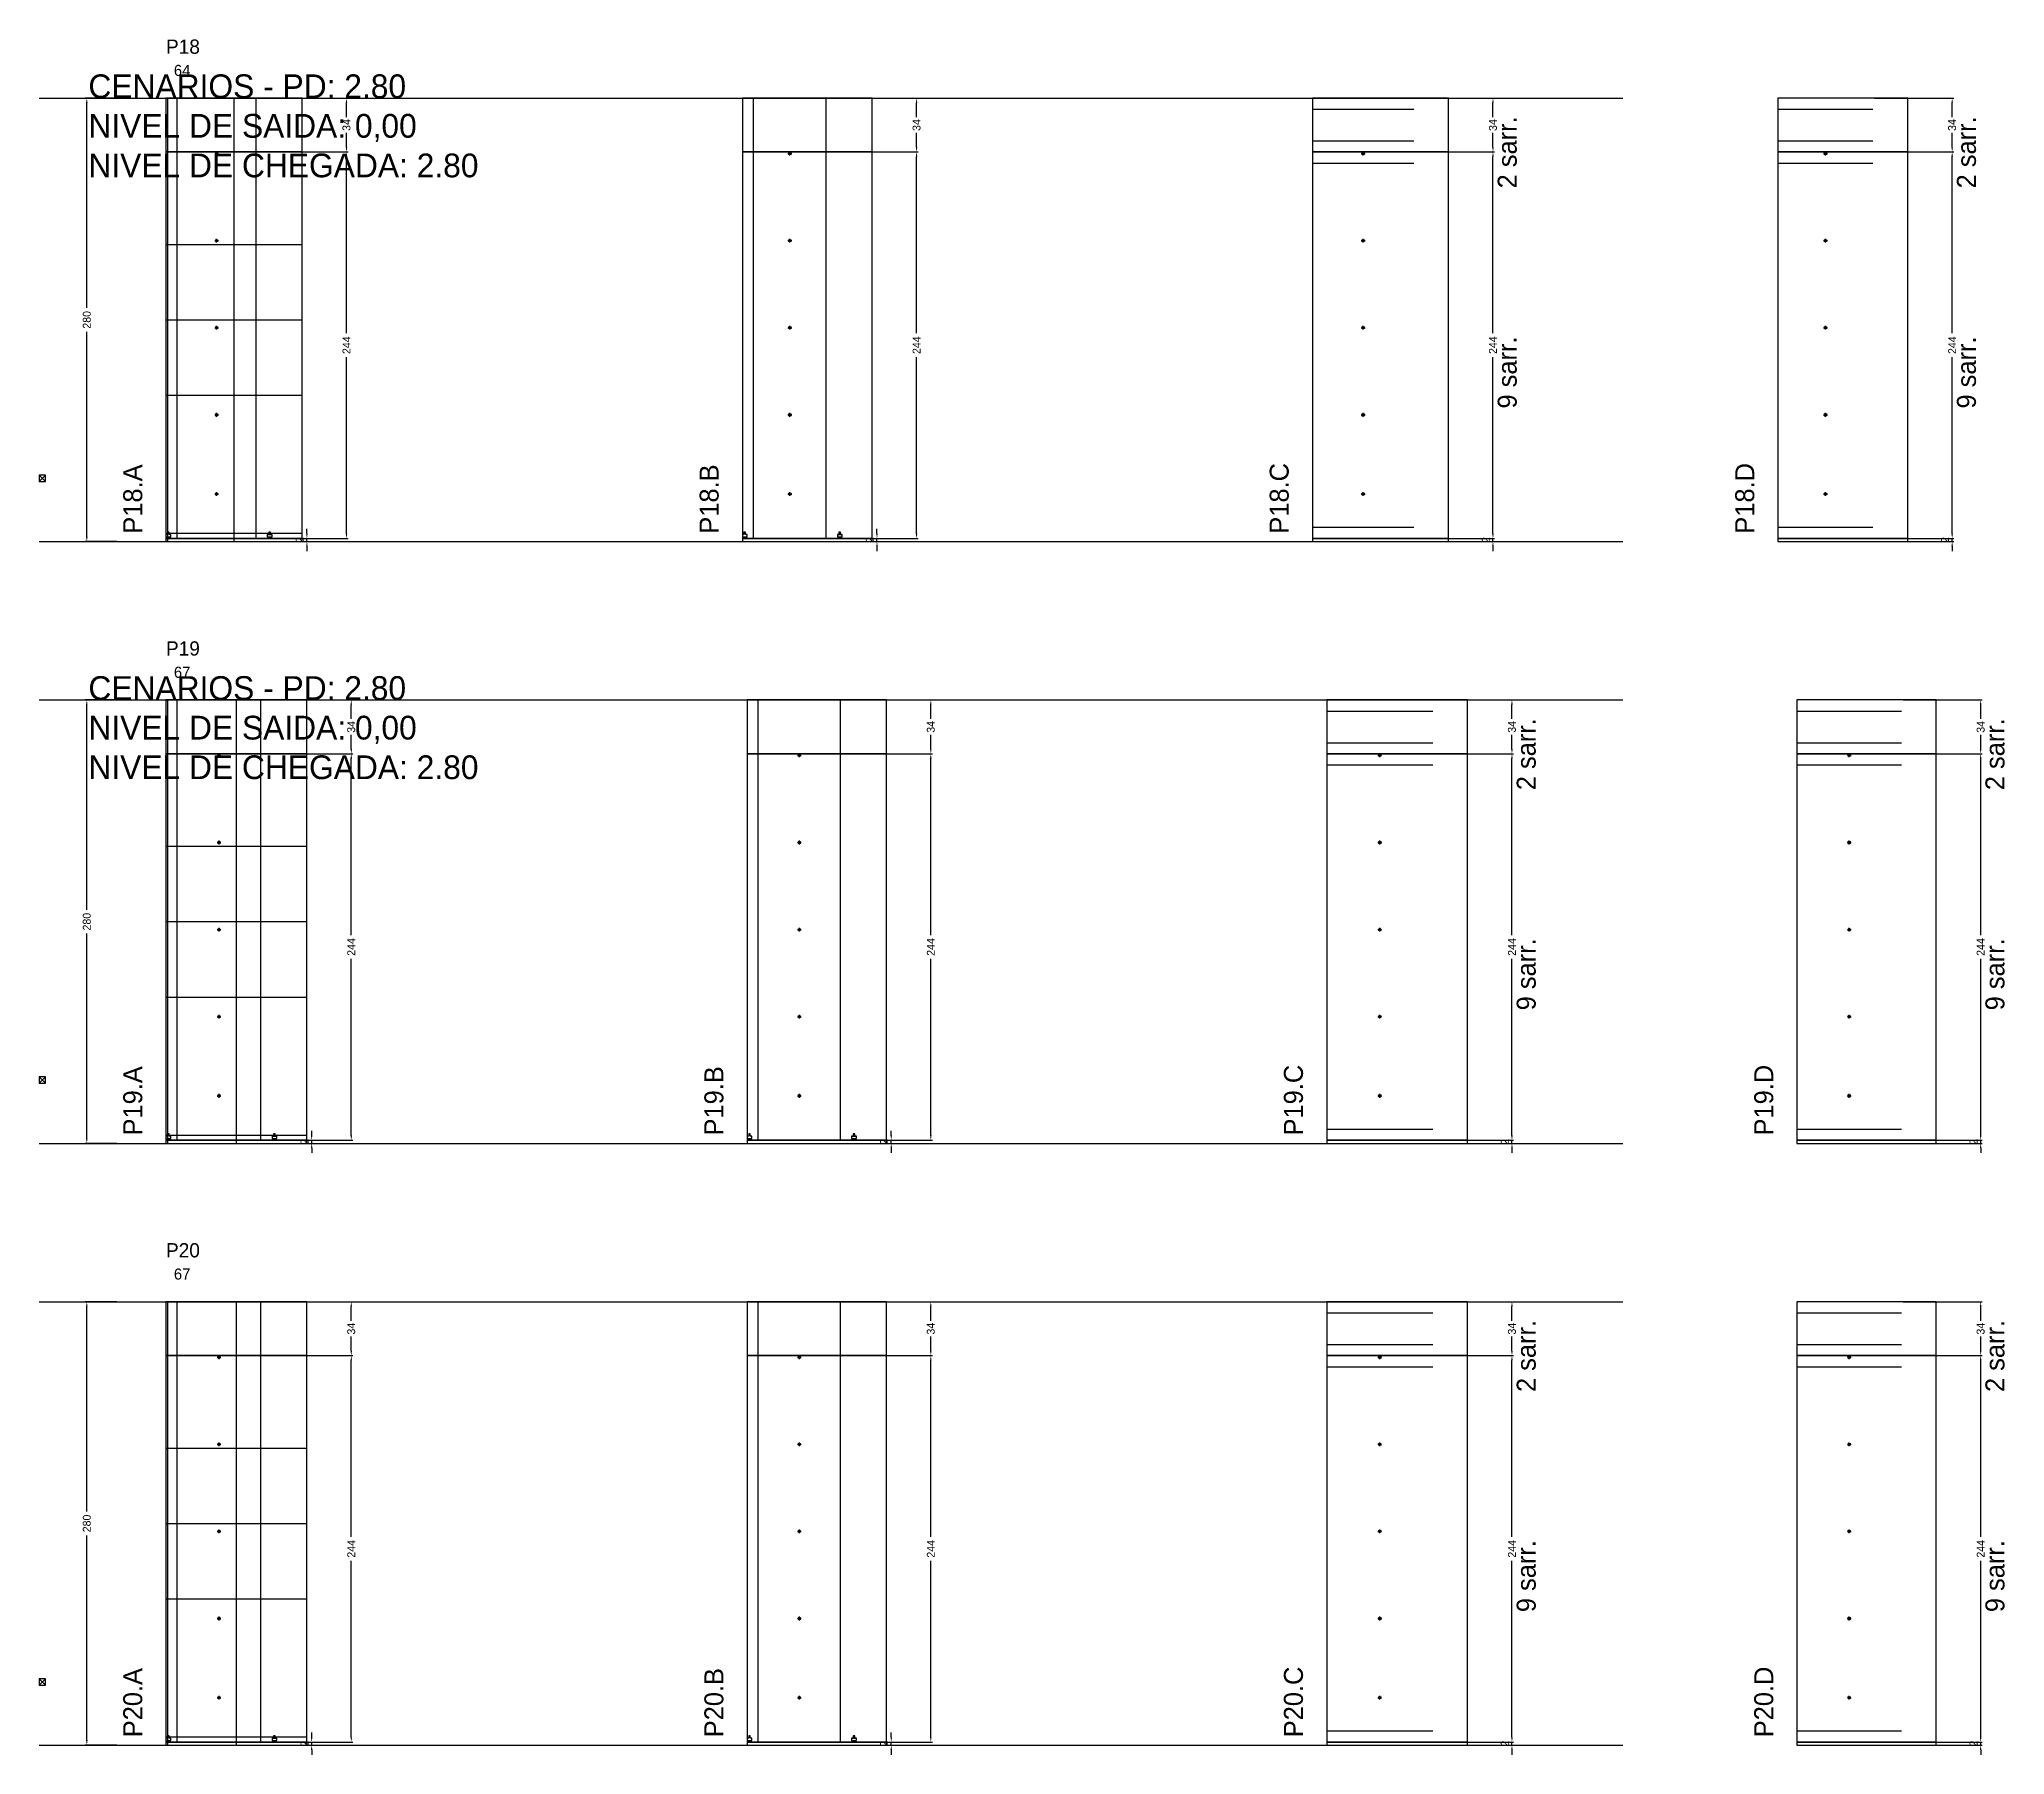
# Model space of a CAD drawing. Header units: centimetres. Extents: x -8500 to 4121, y -7606 to 295.
# Drawn here: x -7000 to -5759, y -7606 to -6523 of the extents above; entities that cross this region are included whole.
import ezdxf

# ---------------------------------------------------------------- set-up
doc = ezdxf.new("R2010")
doc.units = ezdxf.units.CM
doc.linetypes.add('DASHED', pattern=[2, -2])
for name, color, linetype in [('CHAPA', 140, 'Continuous'), ('COTA', 241, 'Continuous'), ('COTAS FURACAO', 16, 'Continuous'), ('Madeira', 30, 'Continuous'), ('MEIO_PONT', 160, 'Continuous'), ('NOMENCLATURA', 7, 'Continuous'), ('Nível', 160, 'Continuous'), ('Painéis', 200, 'Continuous'), ('Perfil Metálico', 150, 'Continuous'), ('SARR_2.2x7', 40, 'Continuous'), ('SARRAFO DE PRESSAO', 200, 'Continuous'), ('texto', 7, 'Continuous'), ('TEXTO_GERAL', 7, 'Continuous')]:
    doc.layers.add(name, color=color, linetype=linetype)
doc.dimstyles.new('PAINEL-NOVA', dxfattribs={"dimtxt": 5, "dimasz": 3, "dimexe": 1, "dimexo": 1, "dimgap": 1, "dimtad": 1, "dimcen": 2.5, "dimazin": 3, "dimtfac": 1, "dimtmove": 0, "dimatfit": 3})

# ---------------------------------------------------------------- blocks, each defined once
blk = doc.blocks.new('_CLOSEDFILLED')
at = {"color": 0, "linetype": 'BYBLOCK'}
blk.add_solid([(-1, 0.16), (0, 0), (-1, -0.16)], dxfattribs=at)
blk = doc.blocks.new('*D443')
for p, q in [((-6951, -6560), (-6971, -6560)), ((-6970, -6692.5), (-6970, -6563)), ((-6970, -6837), (-6970, -6707.5)), ((-6951, -6840), (-6971, -6840))]:
    blk.add_line(p, q)
at = {"layer": 'Defpoints'}
for p in [(-6950, -6560), (-6970, -6840), (-6950, -6840)]:
    blk.add_point(p, dxfattribs=at)
at = {"layer": 'COTA', "xscale": 3, "yscale": 3}
for p, rotation in [((-6970, -6560), 90), ((-6970, -6840), 270)]:
    blk.add_blockref('_CLOSEDFILLED', p, dxfattribs=dict(at, rotation=rotation))
at = {"layer": 'COTA', "insert": (-6970, -6700), "char_height": 5, "attachment_point": 5, "rotation": 90}
blk.add_mtext('280', dxfattribs=at)
blk = doc.blocks.new('MULDURA')
at = {"layer": 'Paineis'}
for p, q in [((0, 0), (4, 4)), ((4, 0), (0, 4))]:
    blk.add_line(p, q, dxfattribs=at)
blk.add_lwpolyline([(0, 0), (4, 0), (4, 4), (0, 4)], close=True, dxfattribs=at)
blk = doc.blocks.new('*D445')
for p, q in [((-6855, -6594), (-6805, -6594)), ((-6806, -6708.5), (-6806, -6597)), ((-6806, -6835), (-6806, -6723.5)), ((-6855, -6838), (-6805, -6838))]:
    blk.add_line(p, q)
at = {"layer": 'Defpoints'}
for p in [(-6856, -6594), (-6856, -6838), (-6806, -6838)]:
    blk.add_point(p, dxfattribs=at)
at = {"layer": 'COTA', "xscale": 3, "yscale": 3}
for p, rotation in [((-6806, -6594), 90), ((-6806, -6838), 270)]:
    blk.add_blockref('_CLOSEDFILLED', p, dxfattribs=dict(at, rotation=rotation))
at = {"layer": 'COTA', "insert": (-6806, -6716), "char_height": 5, "attachment_point": 5, "rotation": 90}
blk.add_mtext('244', dxfattribs=at)
blk = doc.blocks.new('*D446')
for p, q in [((-6855, -6560), (-6805, -6560)), ((-6806, -6572), (-6806, -6563)), ((-6806, -6591), (-6806, -6582)), ((-6855, -6594), (-6805, -6594))]:
    blk.add_line(p, q)
at = {"layer": 'Defpoints'}
for p in [(-6856, -6560), (-6856, -6594), (-6806, -6594)]:
    blk.add_point(p, dxfattribs=at)
at = {"layer": 'COTA', "xscale": 3, "yscale": 3}
for p, rotation in [((-6806, -6560), 90), ((-6806, -6594), 270)]:
    blk.add_blockref('_CLOSEDFILLED', p, dxfattribs=dict(at, rotation=rotation))
at = {"layer": 'COTA', "insert": (-6806, -6577), "char_height": 5, "attachment_point": 5, "rotation": 90}
blk.add_mtext('34', dxfattribs=at)
blk = doc.blocks.new('SLIPTEE')
at = {"layer": 'Paineis'}
blk.add_lwpolyline([(0, 0), (3, 0), (3, 1.5), (2, 1.5), (2, 3), (1, 3), (1, 1.5), (0, 1.5)], close=True, dxfattribs=at)
blk = doc.blocks.new('SLIPTDD')
at = {"layer": 'Paineis'}
blk.add_line((0, 1.5), (3, 1.5), dxfattribs=at)
blk.add_lwpolyline([(0, 0), (3, 0), (3, 1.5), (2, 1.5), (2, 3), (1, 3), (1, 1.5), (0, 1.5)], close=True, dxfattribs=at)
blk = doc.blocks.new('furacao')
at = {"layer": 'COTAS FURACAO'}
for p, q in [((-1.2, 0), (1.2, 0)), ((0, -1.2), (0, 1.2))]:
    blk.add_line(p, q, dxfattribs=at)
blk.add_circle((0, 0), 0.8, dxfattribs=at)
blk = doc.blocks.new('*D448')
for p, q in [((-6495, -6594), (-6445, -6594)), ((-6446, -6708.5), (-6446, -6597)), ((-6446, -6835), (-6446, -6723.5)), ((-6495, -6838), (-6445, -6838))]:
    blk.add_line(p, q)
at = {"layer": 'Defpoints'}
for p in [(-6496, -6594), (-6496, -6838), (-6446, -6838)]:
    blk.add_point(p, dxfattribs=at)
at = {"layer": 'COTA', "xscale": 3, "yscale": 3}
for p, rotation in [((-6446, -6594), 90), ((-6446, -6838), 270)]:
    blk.add_blockref('_CLOSEDFILLED', p, dxfattribs=dict(at, rotation=rotation))
at = {"layer": 'COTA', "insert": (-6446, -6716), "char_height": 5, "attachment_point": 5, "rotation": 90}
blk.add_mtext('244', dxfattribs=at)
blk = doc.blocks.new('*D449')
for p, q in [((-6495, -6560), (-6445, -6560)), ((-6446, -6572), (-6446, -6563)), ((-6446, -6591), (-6446, -6582)), ((-6495, -6594), (-6445, -6594))]:
    blk.add_line(p, q)
at = {"layer": 'Defpoints'}
for p in [(-6496, -6560), (-6496, -6594), (-6446, -6594)]:
    blk.add_point(p, dxfattribs=at)
at = {"layer": 'COTA', "xscale": 3, "yscale": 3}
for p, rotation in [((-6446, -6560), 90), ((-6446, -6594), 270)]:
    blk.add_blockref('_CLOSEDFILLED', p, dxfattribs=dict(at, rotation=rotation))
at = {"layer": 'COTA', "insert": (-6446, -6577), "char_height": 5, "attachment_point": 5, "rotation": 90}
blk.add_mtext('34', dxfattribs=at)
blk = doc.blocks.new('*D451')
for p, q in [((-6131, -6594), (-6081, -6594)), ((-6082, -6708.5), (-6082, -6597)), ((-6082, -6835), (-6082, -6723.5)), ((-6131, -6838), (-6081, -6838))]:
    blk.add_line(p, q)
at = {"layer": 'Defpoints'}
for p in [(-6132, -6594), (-6132, -6838), (-6082, -6838)]:
    blk.add_point(p, dxfattribs=at)
at = {"layer": 'COTA', "xscale": 3, "yscale": 3}
for p, rotation in [((-6082, -6594), 90), ((-6082, -6838), 270)]:
    blk.add_blockref('_CLOSEDFILLED', p, dxfattribs=dict(at, rotation=rotation))
at = {"layer": 'COTA', "insert": (-6082, -6716), "char_height": 5, "attachment_point": 5, "rotation": 90}
blk.add_mtext('244', dxfattribs=at)
blk = doc.blocks.new('*D452')
for p, q in [((-6131, -6560), (-6081, -6560)), ((-6082, -6572), (-6082, -6563)), ((-6082, -6591), (-6082, -6582)), ((-6131, -6594), (-6081, -6594))]:
    blk.add_line(p, q)
at = {"layer": 'Defpoints'}
for p in [(-6132, -6560), (-6132, -6594), (-6082, -6594)]:
    blk.add_point(p, dxfattribs=at)
at = {"layer": 'COTA', "xscale": 3, "yscale": 3}
for p, rotation in [((-6082, -6560), 90), ((-6082, -6594), 270)]:
    blk.add_blockref('_CLOSEDFILLED', p, dxfattribs=dict(at, rotation=rotation))
at = {"layer": 'COTA', "insert": (-6082, -6577), "char_height": 5, "attachment_point": 5, "rotation": 90}
blk.add_mtext('34', dxfattribs=at)
blk = doc.blocks.new('*D454')
for p, q in [((-5841, -6594), (-5791, -6594)), ((-5792, -6708.5), (-5792, -6597)), ((-5792, -6835), (-5792, -6723.5)), ((-5841, -6838), (-5791, -6838))]:
    blk.add_line(p, q)
at = {"layer": 'Defpoints'}
for p in [(-5842, -6594), (-5842, -6838), (-5792, -6838)]:
    blk.add_point(p, dxfattribs=at)
at = {"layer": 'COTA', "xscale": 3, "yscale": 3}
for p, rotation in [((-5792, -6594), 90), ((-5792, -6838), 270)]:
    blk.add_blockref('_CLOSEDFILLED', p, dxfattribs=dict(at, rotation=rotation))
at = {"layer": 'COTA', "insert": (-5792, -6716), "char_height": 5, "attachment_point": 5, "rotation": 90}
blk.add_mtext('244', dxfattribs=at)
blk = doc.blocks.new('*D455')
for p, q in [((-5841, -6560), (-5791, -6560)), ((-5792, -6572), (-5792, -6563)), ((-5792, -6591), (-5792, -6582)), ((-5841, -6594), (-5791, -6594))]:
    blk.add_line(p, q)
at = {"layer": 'Defpoints'}
for p in [(-5842, -6560), (-5842, -6594), (-5792, -6594)]:
    blk.add_point(p, dxfattribs=at)
at = {"layer": 'COTA', "xscale": 3, "yscale": 3}
for p, rotation in [((-5792, -6560), 90), ((-5792, -6594), 270)]:
    blk.add_blockref('_CLOSEDFILLED', p, dxfattribs=dict(at, rotation=rotation))
at = {"layer": 'COTA', "insert": (-5792, -6577), "char_height": 5, "attachment_point": 5, "rotation": 90}
blk.add_mtext('34', dxfattribs=at)
blk = doc.blocks.new('*D469')
for p, q in [((-6951, -6940), (-6971, -6940)), ((-6970, -7072.5), (-6970, -6943)), ((-6970, -7217), (-6970, -7087.5)), ((-6951, -7220), (-6971, -7220))]:
    blk.add_line(p, q)
at = {"layer": 'Defpoints'}
for p in [(-6950, -6940), (-6970, -7220), (-6950, -7220)]:
    blk.add_point(p, dxfattribs=at)
at = {"layer": 'COTA', "xscale": 3, "yscale": 3}
for p, rotation in [((-6970, -6940), 90), ((-6970, -7220), 270)]:
    blk.add_blockref('_CLOSEDFILLED', p, dxfattribs=dict(at, rotation=rotation))
at = {"layer": 'COTA', "insert": (-6970, -7080), "char_height": 5, "attachment_point": 5, "rotation": 90}
blk.add_mtext('280', dxfattribs=at)
blk = doc.blocks.new('*D471')
for p, q in [((-6852, -6974), (-6802, -6974)), ((-6803, -7088.5), (-6803, -6977)), ((-6803, -7215), (-6803, -7103.5)), ((-6852, -7218), (-6802, -7218))]:
    blk.add_line(p, q)
at = {"layer": 'Defpoints'}
for p in [(-6853, -6974), (-6853, -7218), (-6803, -7218)]:
    blk.add_point(p, dxfattribs=at)
at = {"layer": 'COTA', "xscale": 3, "yscale": 3}
for p, rotation in [((-6803, -6974), 90), ((-6803, -7218), 270)]:
    blk.add_blockref('_CLOSEDFILLED', p, dxfattribs=dict(at, rotation=rotation))
at = {"layer": 'COTA', "insert": (-6803, -7096), "char_height": 5, "attachment_point": 5, "rotation": 90}
blk.add_mtext('244', dxfattribs=at)
blk = doc.blocks.new('*D472')
for p, q in [((-6852, -6940), (-6802, -6940)), ((-6803, -6952), (-6803, -6943)), ((-6803, -6971), (-6803, -6962)), ((-6852, -6974), (-6802, -6974))]:
    blk.add_line(p, q)
at = {"layer": 'Defpoints'}
for p in [(-6853, -6940), (-6853, -6974), (-6803, -6974)]:
    blk.add_point(p, dxfattribs=at)
at = {"layer": 'COTA', "xscale": 3, "yscale": 3}
for p, rotation in [((-6803, -6940), 90), ((-6803, -6974), 270)]:
    blk.add_blockref('_CLOSEDFILLED', p, dxfattribs=dict(at, rotation=rotation))
at = {"layer": 'COTA', "insert": (-6803, -6957), "char_height": 5, "attachment_point": 5, "rotation": 90}
blk.add_mtext('34', dxfattribs=at)
blk = doc.blocks.new('*D474')
for p, q in [((-6486, -6974), (-6436, -6974)), ((-6437, -7088.5), (-6437, -6977)), ((-6437, -7215), (-6437, -7103.5)), ((-6486, -7218), (-6436, -7218))]:
    blk.add_line(p, q)
at = {"layer": 'Defpoints'}
for p in [(-6487, -6974), (-6487, -7218), (-6437, -7218)]:
    blk.add_point(p, dxfattribs=at)
at = {"layer": 'COTA', "xscale": 3, "yscale": 3}
for p, rotation in [((-6437, -6974), 90), ((-6437, -7218), 270)]:
    blk.add_blockref('_CLOSEDFILLED', p, dxfattribs=dict(at, rotation=rotation))
at = {"layer": 'COTA', "insert": (-6437, -7096), "char_height": 5, "attachment_point": 5, "rotation": 90}
blk.add_mtext('244', dxfattribs=at)
blk = doc.blocks.new('*D475')
for p, q in [((-6486, -6940), (-6436, -6940)), ((-6437, -6952), (-6437, -6943)), ((-6437, -6971), (-6437, -6962)), ((-6486, -6974), (-6436, -6974))]:
    blk.add_line(p, q)
at = {"layer": 'Defpoints'}
for p in [(-6487, -6940), (-6487, -6974), (-6437, -6974)]:
    blk.add_point(p, dxfattribs=at)
at = {"layer": 'COTA', "xscale": 3, "yscale": 3}
for p, rotation in [((-6437, -6940), 90), ((-6437, -6974), 270)]:
    blk.add_blockref('_CLOSEDFILLED', p, dxfattribs=dict(at, rotation=rotation))
at = {"layer": 'COTA', "insert": (-6437, -6957), "char_height": 5, "attachment_point": 5, "rotation": 90}
blk.add_mtext('34', dxfattribs=at)
blk = doc.blocks.new('*D477')
for p, q in [((-6119, -6974), (-6069, -6974)), ((-6070, -7088.5), (-6070, -6977)), ((-6070, -7215), (-6070, -7103.5)), ((-6119, -7218), (-6069, -7218))]:
    blk.add_line(p, q)
at = {"layer": 'Defpoints'}
for p in [(-6120, -6974), (-6120, -7218), (-6070, -7218)]:
    blk.add_point(p, dxfattribs=at)
at = {"layer": 'COTA', "xscale": 3, "yscale": 3}
for p, rotation in [((-6070, -6974), 90), ((-6070, -7218), 270)]:
    blk.add_blockref('_CLOSEDFILLED', p, dxfattribs=dict(at, rotation=rotation))
at = {"layer": 'COTA', "insert": (-6070, -7096), "char_height": 5, "attachment_point": 5, "rotation": 90}
blk.add_mtext('244', dxfattribs=at)
blk = doc.blocks.new('*D478')
for p, q in [((-6119, -6940), (-6069, -6940)), ((-6070, -6952), (-6070, -6943)), ((-6070, -6971), (-6070, -6962)), ((-6119, -6974), (-6069, -6974))]:
    blk.add_line(p, q)
at = {"layer": 'Defpoints'}
for p in [(-6120, -6940), (-6120, -6974), (-6070, -6974)]:
    blk.add_point(p, dxfattribs=at)
at = {"layer": 'COTA', "xscale": 3, "yscale": 3}
for p, rotation in [((-6070, -6940), 90), ((-6070, -6974), 270)]:
    blk.add_blockref('_CLOSEDFILLED', p, dxfattribs=dict(at, rotation=rotation))
at = {"layer": 'COTA', "insert": (-6070, -6957), "char_height": 5, "attachment_point": 5, "rotation": 90}
blk.add_mtext('34', dxfattribs=at)
blk = doc.blocks.new('*D480')
for p, q in [((-5823, -6974), (-5773, -6974)), ((-5774, -7088.5), (-5774, -6977)), ((-5774, -7215), (-5774, -7103.5)), ((-5823, -7218), (-5773, -7218))]:
    blk.add_line(p, q)
at = {"layer": 'Defpoints'}
for p in [(-5824, -6974), (-5824, -7218), (-5774, -7218)]:
    blk.add_point(p, dxfattribs=at)
at = {"layer": 'COTA', "xscale": 3, "yscale": 3}
for p, rotation in [((-5774, -6974), 90), ((-5774, -7218), 270)]:
    blk.add_blockref('_CLOSEDFILLED', p, dxfattribs=dict(at, rotation=rotation))
at = {"layer": 'COTA', "insert": (-5774, -7096), "char_height": 5, "attachment_point": 5, "rotation": 90}
blk.add_mtext('244', dxfattribs=at)
blk = doc.blocks.new('*D481')
for p, q in [((-5823, -6940), (-5773, -6940)), ((-5774, -6952), (-5774, -6943)), ((-5774, -6971), (-5774, -6962)), ((-5823, -6974), (-5773, -6974))]:
    blk.add_line(p, q)
at = {"layer": 'Defpoints'}
for p in [(-5824, -6940), (-5824, -6974), (-5774, -6974)]:
    blk.add_point(p, dxfattribs=at)
at = {"layer": 'COTA', "xscale": 3, "yscale": 3}
for p, rotation in [((-5774, -6940), 90), ((-5774, -6974), 270)]:
    blk.add_blockref('_CLOSEDFILLED', p, dxfattribs=dict(at, rotation=rotation))
at = {"layer": 'COTA', "insert": (-5774, -6957), "char_height": 5, "attachment_point": 5, "rotation": 90}
blk.add_mtext('34', dxfattribs=at)
blk = doc.blocks.new('*D495')
for p, q in [((-6951, -7320), (-6971, -7320)), ((-6970, -7452.5), (-6970, -7323)), ((-6970, -7597), (-6970, -7467.5)), ((-6951, -7600), (-6971, -7600))]:
    blk.add_line(p, q)
at = {"layer": 'Defpoints'}
for p in [(-6950, -7320), (-6970, -7600), (-6950, -7600)]:
    blk.add_point(p, dxfattribs=at)
at = {"layer": 'COTA', "xscale": 3, "yscale": 3}
for p, rotation in [((-6970, -7320), 90), ((-6970, -7600), 270)]:
    blk.add_blockref('_CLOSEDFILLED', p, dxfattribs=dict(at, rotation=rotation))
at = {"layer": 'COTA', "insert": (-6970, -7460), "char_height": 5, "attachment_point": 5, "rotation": 90}
blk.add_mtext('280', dxfattribs=at)
blk = doc.blocks.new('*D497')
for p, q in [((-6852, -7354), (-6802, -7354)), ((-6803, -7468.5), (-6803, -7357)), ((-6803, -7595), (-6803, -7483.5)), ((-6852, -7598), (-6802, -7598))]:
    blk.add_line(p, q)
at = {"layer": 'Defpoints'}
for p in [(-6853, -7354), (-6853, -7598), (-6803, -7598)]:
    blk.add_point(p, dxfattribs=at)
at = {"layer": 'COTA', "xscale": 3, "yscale": 3}
for p, rotation in [((-6803, -7354), 90), ((-6803, -7598), 270)]:
    blk.add_blockref('_CLOSEDFILLED', p, dxfattribs=dict(at, rotation=rotation))
at = {"layer": 'COTA', "insert": (-6803, -7476), "char_height": 5, "attachment_point": 5, "rotation": 90}
blk.add_mtext('244', dxfattribs=at)
blk = doc.blocks.new('*D498')
for p, q in [((-6852, -7320), (-6802, -7320)), ((-6803, -7332), (-6803, -7323)), ((-6803, -7351), (-6803, -7342)), ((-6852, -7354), (-6802, -7354))]:
    blk.add_line(p, q)
at = {"layer": 'Defpoints'}
for p in [(-6853, -7320), (-6853, -7354), (-6803, -7354)]:
    blk.add_point(p, dxfattribs=at)
at = {"layer": 'COTA', "xscale": 3, "yscale": 3}
for p, rotation in [((-6803, -7320), 90), ((-6803, -7354), 270)]:
    blk.add_blockref('_CLOSEDFILLED', p, dxfattribs=dict(at, rotation=rotation))
at = {"layer": 'COTA', "insert": (-6803, -7337), "char_height": 5, "attachment_point": 5, "rotation": 90}
blk.add_mtext('34', dxfattribs=at)
blk = doc.blocks.new('*D500')
for p, q in [((-6486, -7354), (-6436, -7354)), ((-6437, -7468.5), (-6437, -7357)), ((-6437, -7595), (-6437, -7483.5)), ((-6486, -7598), (-6436, -7598))]:
    blk.add_line(p, q)
at = {"layer": 'Defpoints'}
for p in [(-6487, -7354), (-6487, -7598), (-6437, -7598)]:
    blk.add_point(p, dxfattribs=at)
at = {"layer": 'COTA', "xscale": 3, "yscale": 3}
for p, rotation in [((-6437, -7354), 90), ((-6437, -7598), 270)]:
    blk.add_blockref('_CLOSEDFILLED', p, dxfattribs=dict(at, rotation=rotation))
at = {"layer": 'COTA', "insert": (-6437, -7476), "char_height": 5, "attachment_point": 5, "rotation": 90}
blk.add_mtext('244', dxfattribs=at)
blk = doc.blocks.new('*D501')
for p, q in [((-6486, -7320), (-6436, -7320)), ((-6437, -7332), (-6437, -7323)), ((-6437, -7351), (-6437, -7342)), ((-6486, -7354), (-6436, -7354))]:
    blk.add_line(p, q)
at = {"layer": 'Defpoints'}
for p in [(-6487, -7320), (-6487, -7354), (-6437, -7354)]:
    blk.add_point(p, dxfattribs=at)
at = {"layer": 'COTA', "xscale": 3, "yscale": 3}
for p, rotation in [((-6437, -7320), 90), ((-6437, -7354), 270)]:
    blk.add_blockref('_CLOSEDFILLED', p, dxfattribs=dict(at, rotation=rotation))
at = {"layer": 'COTA', "insert": (-6437, -7337), "char_height": 5, "attachment_point": 5, "rotation": 90}
blk.add_mtext('34', dxfattribs=at)
blk = doc.blocks.new('*D503')
for p, q in [((-6119, -7354), (-6069, -7354)), ((-6070, -7468.5), (-6070, -7357)), ((-6070, -7595), (-6070, -7483.5)), ((-6119, -7598), (-6069, -7598))]:
    blk.add_line(p, q)
at = {"layer": 'Defpoints'}
for p in [(-6120, -7354), (-6120, -7598), (-6070, -7598)]:
    blk.add_point(p, dxfattribs=at)
at = {"layer": 'COTA', "xscale": 3, "yscale": 3}
for p, rotation in [((-6070, -7354), 90), ((-6070, -7598), 270)]:
    blk.add_blockref('_CLOSEDFILLED', p, dxfattribs=dict(at, rotation=rotation))
at = {"layer": 'COTA', "insert": (-6070, -7476), "char_height": 5, "attachment_point": 5, "rotation": 90}
blk.add_mtext('244', dxfattribs=at)
blk = doc.blocks.new('*D504')
for p, q in [((-6119, -7320), (-6069, -7320)), ((-6070, -7332), (-6070, -7323)), ((-6070, -7351), (-6070, -7342)), ((-6119, -7354), (-6069, -7354))]:
    blk.add_line(p, q)
at = {"layer": 'Defpoints'}
for p in [(-6120, -7320), (-6120, -7354), (-6070, -7354)]:
    blk.add_point(p, dxfattribs=at)
at = {"layer": 'COTA', "xscale": 3, "yscale": 3}
for p, rotation in [((-6070, -7320), 90), ((-6070, -7354), 270)]:
    blk.add_blockref('_CLOSEDFILLED', p, dxfattribs=dict(at, rotation=rotation))
at = {"layer": 'COTA', "insert": (-6070, -7337), "char_height": 5, "attachment_point": 5, "rotation": 90}
blk.add_mtext('34', dxfattribs=at)
blk = doc.blocks.new('*D506')
for p, q in [((-5823, -7354), (-5773, -7354)), ((-5774, -7468.5), (-5774, -7357)), ((-5774, -7595), (-5774, -7483.5)), ((-5823, -7598), (-5773, -7598))]:
    blk.add_line(p, q)
at = {"layer": 'Defpoints'}
for p in [(-5824, -7354), (-5824, -7598), (-5774, -7598)]:
    blk.add_point(p, dxfattribs=at)
at = {"layer": 'COTA', "xscale": 3, "yscale": 3}
for p, rotation in [((-5774, -7354), 90), ((-5774, -7598), 270)]:
    blk.add_blockref('_CLOSEDFILLED', p, dxfattribs=dict(at, rotation=rotation))
at = {"layer": 'COTA', "insert": (-5774, -7476), "char_height": 5, "attachment_point": 5, "rotation": 90}
blk.add_mtext('244', dxfattribs=at)
blk = doc.blocks.new('*D507')
for p, q in [((-5823, -7320), (-5773, -7320)), ((-5774, -7332), (-5774, -7323)), ((-5774, -7351), (-5774, -7342)), ((-5823, -7354), (-5773, -7354))]:
    blk.add_line(p, q)
at = {"layer": 'Defpoints'}
for p in [(-5824, -7320), (-5824, -7354), (-5774, -7354)]:
    blk.add_point(p, dxfattribs=at)
at = {"layer": 'COTA', "xscale": 3, "yscale": 3}
for p, rotation in [((-5774, -7320), 90), ((-5774, -7354), 270)]:
    blk.add_blockref('_CLOSEDFILLED', p, dxfattribs=dict(at, rotation=rotation))
at = {"layer": 'COTA', "insert": (-5774, -7337), "char_height": 5, "attachment_point": 5, "rotation": 90}
blk.add_mtext('34', dxfattribs=at)

msp = doc.modelspace()

# ---------------------------------------------------------------- linework, layer by layer
at = {"layer": 'CHAPA'}
for points in [[(-6920, -6840), (-6918.8, -6840), (-6918.8, -6560), (-6920, -6560)], [(-6920, -7220), (-6918.8, -7220), (-6918.8, -6940), (-6920, -6940)], [(-6920, -7600), (-6918.8, -7600), (-6918.8, -7320), (-6920, -7320)]]:
    msp.add_lwpolyline(points, close=True, dxfattribs=at)
at = {"layer": 'Madeira'}
for points in [[(-6920, -6652.4), (-6834, -6652.4)], [(-6920, -6747.6), (-6834, -6747.6)], [(-6920, -7032.4), (-6831, -7032.4)], [(-6920, -7127.6), (-6831, -7127.6)], [(-6920, -7412.4), (-6831, -7412.4)], [(-6920, -7507.6), (-6831, -7507.6)]]:
    msp.add_lwpolyline(points, dxfattribs=at)
at = {"layer": 'MEIO_PONT'}
for points in [[(-6920, -6700), (-6834, -6700)], [(-6920, -7080), (-6831, -7080)], [(-6920, -7460), (-6831, -7460)]]:
    msp.add_lwpolyline(points, dxfattribs=at)
at = {"layer": 'Nível', "linetype": 'DASHED'}
for points in [[(-7000, -6560), (-6000, -6560)], [(-7000, -6840), (-6000, -6840)], [(-7000, -6940), (-6000, -6940)], [(-7000, -7220), (-6000, -7220)], [(-7000, -7320), (-6000, -7320)], [(-7000, -7600), (-6000, -7600)]]:
    msp.add_lwpolyline(points, dxfattribs=at)
at = {"layer": 'Painéis'}
for points in [[(-6920, -6594), (-6834, -6594), (-6834, -6560), (-6920, -6560)], [(-6920, -6840), (-6834, -6840), (-6834, -6560), (-6920, -6560)], [(-6556, -6594), (-6474, -6594), (-6474, -6560), (-6556, -6560)], [(-6196, -6594), (-6110, -6594), (-6110, -6560), (-6196, -6560)], [(-5902, -6594), (-5820, -6594), (-5820, -6560), (-5902, -6560)], [(-6920, -6838), (-6834, -6838), (-6834, -6594), (-6920, -6594)], [(-6556, -6838), (-6474, -6838), (-6474, -6594), (-6556, -6594)], [(-6196, -6838), (-6110, -6838), (-6110, -6594), (-6196, -6594)], [(-5902, -6838), (-5820, -6838), (-5820, -6594), (-5902, -6594)], [(-6920, -6840), (-6834, -6840), (-6834, -6838), (-6920, -6838)], [(-6556, -6840), (-6474, -6840), (-6474, -6838), (-6556, -6838)], [(-6196, -6840), (-6110, -6840), (-6110, -6838), (-6196, -6838)], [(-5902, -6840), (-5820, -6840), (-5820, -6838), (-5902, -6838)], [(-6920, -6974), (-6831, -6974), (-6831, -6940), (-6920, -6940)], [(-6920, -7220), (-6831, -7220), (-6831, -6940), (-6920, -6940)], [(-6553, -6974), (-6465, -6974), (-6465, -6940), (-6553, -6940)], [(-6187, -6974), (-6098, -6974), (-6098, -6940), (-6187, -6940)], [(-5890, -6974), (-5802, -6974), (-5802, -6940), (-5890, -6940)], [(-6920, -7218), (-6831, -7218), (-6831, -6974), (-6920, -6974)], [(-6553, -7218), (-6465, -7218), (-6465, -6974), (-6553, -6974)], [(-6187, -7218), (-6098, -7218), (-6098, -6974), (-6187, -6974)], [(-5890, -7218), (-5802, -7218), (-5802, -6974), (-5890, -6974)], [(-6920, -7220), (-6831, -7220), (-6831, -7218), (-6920, -7218)], [(-6553, -7220), (-6465, -7220), (-6465, -7218), (-6553, -7218)], [(-6187, -7220), (-6098, -7220), (-6098, -7218), (-6187, -7218)], [(-5890, -7220), (-5802, -7220), (-5802, -7218), (-5890, -7218)], [(-6920, -7354), (-6831, -7354), (-6831, -7320), (-6920, -7320)], [(-6920, -7600), (-6831, -7600), (-6831, -7320), (-6920, -7320)], [(-6553, -7354), (-6465, -7354), (-6465, -7320), (-6553, -7320)], [(-6187, -7354), (-6098, -7354), (-6098, -7320), (-6187, -7320)], [(-5890, -7354), (-5802, -7354), (-5802, -7320), (-5890, -7320)], [(-6920, -7598), (-6831, -7598), (-6831, -7354), (-6920, -7354)], [(-6553, -7598), (-6465, -7598), (-6465, -7354), (-6553, -7354)], [(-6187, -7598), (-6098, -7598), (-6098, -7354), (-6187, -7354)], [(-5890, -7598), (-5802, -7598), (-5802, -7354), (-5890, -7354)], [(-6920, -7600), (-6831, -7600), (-6831, -7598), (-6920, -7598)], [(-6553, -7600), (-6465, -7600), (-6465, -7598), (-6553, -7598)], [(-6187, -7600), (-6098, -7600), (-6098, -7598), (-6187, -7598)], [(-5890, -7600), (-5802, -7600), (-5802, -7598), (-5890, -7598)]]:
    msp.add_lwpolyline(points, close=True, dxfattribs=at)
at = {"layer": 'Perfil Metálico'}
for p, q in [((-6877, -6840), (-6877, -6560)), ((-6875.5, -7220), (-6875.5, -6940)), ((-6875.5, -7600), (-6875.5, -7320))]:
    msp.add_line(p, q, dxfattribs=at)
at = {"layer": 'SARR_2.2x7'}
for points in [[(-6913, -6594), (-6913, -6560)], [(-6863, -6594), (-6863, -6560)], [(-6549, -6594), (-6549, -6560)], [(-6503, -6594), (-6503, -6560)], [(-6196, -6567), (-6132, -6567)], [(-5902, -6567), (-5842, -6567)], [(-6196, -6587), (-6132, -6587)], [(-5902, -6587), (-5842, -6587)], [(-6196, -6601), (-6132, -6601)], [(-5902, -6601), (-5842, -6601)], [(-6196, -6831), (-6132, -6831)], [(-5902, -6831), (-5842, -6831)], [(-6913, -6974), (-6913, -6940)], [(-6860, -6974), (-6860, -6940)], [(-6546, -6974), (-6546, -6940)], [(-6494, -6974), (-6494, -6940)], [(-6187, -6947), (-6120, -6947)], [(-5890, -6947), (-5824, -6947)], [(-6187, -6967), (-6120, -6967)], [(-5890, -6967), (-5824, -6967)], [(-6187, -6981), (-6120, -6981)], [(-5890, -6981), (-5824, -6981)], [(-6187, -7211), (-6120, -7211)], [(-5890, -7211), (-5824, -7211)], [(-6913, -7354), (-6913, -7320)], [(-6860, -7354), (-6860, -7320)], [(-6546, -7354), (-6546, -7320)], [(-6494, -7354), (-6494, -7320)], [(-6187, -7327), (-6120, -7327)], [(-5890, -7327), (-5824, -7327)], [(-6187, -7347), (-6120, -7347)], [(-5890, -7347), (-5824, -7347)], [(-6187, -7361), (-6120, -7361)], [(-5890, -7361), (-5824, -7361)], [(-6187, -7591), (-6120, -7591)], [(-5890, -7591), (-5824, -7591)]]:
    msp.add_lwpolyline(points, dxfattribs=at)
at = {"layer": 'SARR_2.2x7', "linetype": 'DASHED'}
for points in [[(-6913, -6838), (-6913, -6594)], [(-6863, -6838), (-6863, -6594)], [(-6549, -6838), (-6549, -6594)], [(-6503, -6838), (-6503, -6594)], [(-6913, -7218), (-6913, -6974)], [(-6860, -7218), (-6860, -6974)], [(-6546, -7218), (-6546, -6974)], [(-6494, -7218), (-6494, -6974)], [(-6913, -7598), (-6913, -7354)], [(-6860, -7598), (-6860, -7354)], [(-6546, -7598), (-6546, -7354)], [(-6494, -7598), (-6494, -7354)]]:
    msp.add_lwpolyline(points, dxfattribs=at)
at = {"layer": 'SARRAFO DE PRESSAO'}
for points in [[(-6920, -6840), (-6834, -6840), (-6834, -6835), (-6920, -6835)], [(-6920, -7220), (-6831, -7220), (-6831, -7215), (-6920, -7215)], [(-6920, -7600), (-6831, -7600), (-6831, -7595), (-6920, -7595)]]:
    msp.add_lwpolyline(points, close=True, dxfattribs=at)

# ---------------------------------------------------------------- block references
at = {"layer": 'COTA'}
for name, p in [('furacao', (-6888, -6595)), ('furacao', (-6526, -6595)), ('furacao', (-6164, -6595)), ('furacao', (-5872, -6595)), ('furacao', (-6888, -6650)), ('furacao', (-6526, -6650)), ('furacao', (-6164, -6650)), ('furacao', (-5872, -6650)), ('furacao', (-6888, -6705)), ('furacao', (-6526, -6705)), ('furacao', (-6164, -6705)), ('furacao', (-5872, -6705)), ('furacao', (-6888, -6760)), ('furacao', (-6526, -6760)), ('furacao', (-6164, -6760)), ('furacao', (-5872, -6760)), ('MULDURA', (-7000, -6802)), ('furacao', (-6888, -6810)), ('furacao', (-6526, -6810)), ('furacao', (-6164, -6810)), ('furacao', (-5872, -6810)), ('SLIPTEE', (-6920, -6837)), ('SLIPTDD', (-6856, -6837)), ('SLIPTEE', (-6556, -6837)), ('SLIPTDD', (-6496, -6837)), ('furacao', (-6886.5, -6975)), ('furacao', (-6520, -6975)), ('furacao', (-6153.5, -6975)), ('furacao', (-5857, -6975)), ('furacao', (-6886.5, -7030)), ('furacao', (-6520, -7030)), ('furacao', (-6153.5, -7030)), ('furacao', (-5857, -7030)), ('furacao', (-6886.5, -7085)), ('furacao', (-6520, -7085)), ('furacao', (-6153.5, -7085)), ('furacao', (-5857, -7085)), ('furacao', (-6886.5, -7140)), ('furacao', (-6520, -7140)), ('furacao', (-6153.5, -7140)), ('furacao', (-5857, -7140)), ('MULDURA', (-7000, -7182)), ('furacao', (-6886.5, -7190)), ('furacao', (-6520, -7190)), ('furacao', (-6153.5, -7190)), ('furacao', (-5857, -7190)), ('SLIPTEE', (-6920, -7217)), ('SLIPTDD', (-6853, -7217)), ('SLIPTEE', (-6553, -7217)), ('SLIPTDD', (-6487, -7217)), ('furacao', (-6886.5, -7355)), ('furacao', (-6520, -7355)), ('furacao', (-6153.5, -7355)), ('furacao', (-5857, -7355)), ('furacao', (-6886.5, -7410)), ('furacao', (-6520, -7410)), ('furacao', (-6153.5, -7410)), ('furacao', (-5857, -7410)), ('furacao', (-6886.5, -7465)), ('furacao', (-6520, -7465)), ('furacao', (-6153.5, -7465)), ('furacao', (-5857, -7465)), ('furacao', (-6886.5, -7520)), ('furacao', (-6520, -7520)), ('furacao', (-6153.5, -7520)), ('furacao', (-5857, -7520)), ('MULDURA', (-7000, -7562)), ('furacao', (-6886.5, -7570)), ('furacao', (-6520, -7570)), ('furacao', (-6153.5, -7570)), ('furacao', (-5857, -7570)), ('SLIPTEE', (-6920, -7597)), ('SLIPTDD', (-6853, -7597)), ('SLIPTEE', (-6553, -7597)), ('SLIPTDD', (-6487, -7597))]:
    msp.add_blockref(name, p, dxfattribs=at)

# ---------------------------------------------------------------- texts
at = {"layer": 'NOMENCLATURA'}
for s, p in [('CENARIOS - PD: 2.80', (-6969, -6560)), ('NIVEL DE SAIDA: 0,00', (-6969, -6585)), ('NIVEL DE CHEGADA: 2.80', (-6969, -6610)), ('CENARIOS - PD: 2.80', (-6969, -6940)), ('NIVEL DE SAIDA: 0,00', (-6969, -6965)), ('NIVEL DE CHEGADA: 2.80', (-6969, -6990))]:
    msp.add_text(s, height=15, dxfattribs=at).set_placement(p)
for s, p in [('2 sarr.', (-6067, -6617)), ('2 sarr.', (-5777, -6617)), ('9 sarr.', (-6067, -6756)), ('9 sarr.', (-5777, -6756)), ('P18.A', (-6935, -6835)), ('P18.B', (-6571, -6835)), ('P18.C', (-6211, -6835)), ('P18.D', (-5917, -6835)), ('2 sarr.', (-6055, -6997)), ('2 sarr.', (-5759, -6997)), ('9 sarr.', (-6055, -7136)), ('9 sarr.', (-5759, -7136)), ('P19.A', (-6935, -7215)), ('P19.B', (-6568, -7215)), ('P19.C', (-6202, -7215)), ('P19.D', (-5905, -7215)), ('2 sarr.', (-6055, -7377)), ('2 sarr.', (-5759, -7377)), ('9 sarr.', (-6055, -7516)), ('9 sarr.', (-5759, -7516)), ('P20.A', (-6935, -7595)), ('P20.B', (-6568, -7595)), ('P20.C', (-6202, -7595)), ('P20.D', (-5905, -7595))]:
    msp.add_text(s, height=12, rotation=90, dxfattribs=at).set_placement(p)
at = {"layer": 'texto'}
for s, p in [('64', (-6915, -6546)), ('67', (-6915, -6926)), ('67', (-6915, -7306))]:
    msp.add_text(s, height=7, dxfattribs=at).set_placement(p)
at = {"layer": 'TEXTO_GERAL'}
for s, p in [('P18', (-6920, -6532)), ('P19', (-6920, -6912)), ('P20', (-6920, -7292))]:
    msp.add_text(s, height=9, dxfattribs=at).set_placement(p)

# ---------------------------------------------------------------- dimensions: what is measured, and where the dimension line sits
at = {"layer": 'COTA'}
for base, p1, p2, picture, middle in [((-6970, -6840), (-6950, -6840), (-6950, -6560), '*D443', (-6970, -6700)), ((-6806, -6594), (-6856, -6594), (-6856, -6560), '*D446', (-6806, -6577)), ((-6446, -6594), (-6496, -6594), (-6496, -6560), '*D449', (-6446, -6577)), ((-6082, -6594), (-6132, -6594), (-6132, -6560), '*D452', (-6082, -6577)), ((-5792, -6594), (-5842, -6594), (-5842, -6560), '*D455', (-5792, -6577)), ((-6806, -6838), (-6856, -6838), (-6856, -6594), '*D445', (-6806, -6716)), ((-6446, -6838), (-6496, -6838), (-6496, -6594), '*D448', (-6446, -6716)), ((-6082, -6838), (-6132, -6838), (-6132, -6594), '*D451', (-6082, -6716)), ((-5792, -6838), (-5842, -6838), (-5842, -6594), '*D454', (-5792, -6716)), ((-6970, -7220), (-6950, -7220), (-6950, -6940), '*D469', (-6970, -7080)), ((-6803, -6974), (-6853, -6974), (-6853, -6940), '*D472', (-6803, -6957)), ((-6437, -6974), (-6487, -6974), (-6487, -6940), '*D475', (-6437, -6957)), ((-6070, -6974), (-6120, -6974), (-6120, -6940), '*D478', (-6070, -6957)), ((-5774, -6974), (-5824, -6974), (-5824, -6940), '*D481', (-5774, -6957)), ((-6803, -7218), (-6853, -7218), (-6853, -6974), '*D471', (-6803, -7096)), ((-6437, -7218), (-6487, -7218), (-6487, -6974), '*D474', (-6437, -7096)), ((-6070, -7218), (-6120, -7218), (-6120, -6974), '*D477', (-6070, -7096)), ((-5774, -7218), (-5824, -7218), (-5824, -6974), '*D480', (-5774, -7096)), ((-6970, -7600), (-6950, -7600), (-6950, -7320), '*D495', (-6970, -7460)), ((-6803, -7354), (-6853, -7354), (-6853, -7320), '*D498', (-6803, -7337)), ((-6437, -7354), (-6487, -7354), (-6487, -7320), '*D501', (-6437, -7337)), ((-6070, -7354), (-6120, -7354), (-6120, -7320), '*D504', (-6070, -7337)), ((-5774, -7354), (-5824, -7354), (-5824, -7320), '*D507', (-5774, -7337)), ((-6803, -7598), (-6853, -7598), (-6853, -7354), '*D497', (-6803, -7476)), ((-6437, -7598), (-6487, -7598), (-6487, -7354), '*D500', (-6437, -7476)), ((-6070, -7598), (-6120, -7598), (-6120, -7354), '*D503', (-6070, -7476)), ((-5774, -7598), (-5824, -7598), (-5824, -7354), '*D506', (-5774, -7476))]:
    dim = msp.add_linear_dim(base=base, p1=p1, p2=p2, angle=90, dimstyle='PAINEL-NOVA', dxfattribs=at)
    dim.commit()
    dim.dimension.update_dxf_attribs({"geometry": picture, "text_midpoint": middle})
for base, p1, p2 in [((-6831, -6840), (-6856, -6840), (-6856, -6838)), ((-6471, -6840), (-6496, -6840), (-6496, -6838)), ((-6082, -6840), (-6132, -6840), (-6132, -6838)), ((-5792, -6840), (-5842, -6840), (-5842, -6838)), ((-6828, -7220), (-6853, -7220), (-6853, -7218)), ((-6462, -7220), (-6487, -7220), (-6487, -7218)), ((-6070, -7220), (-6120, -7220), (-6120, -7218)), ((-5774, -7220), (-5824, -7220), (-5824, -7218)), ((-6828, -7600), (-6853, -7600), (-6853, -7598)), ((-6462, -7600), (-6487, -7600), (-6487, -7598)), ((-6070, -7600), (-6120, -7600), (-6120, -7598)), ((-5774, -7600), (-5824, -7600), (-5824, -7598))]:
    msp.add_linear_dim(base=base, p1=p1, p2=p2, angle=90, dimstyle='PAINEL-NOVA', dxfattribs=at).render()

doc.saveas('drawing.dxf')
